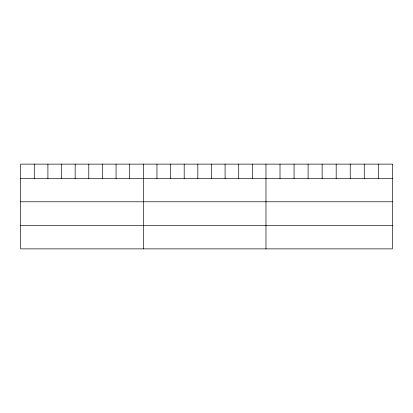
<?xml version="1.0" encoding="UTF-8"?>
<svg xmlns="http://www.w3.org/2000/svg" width="413" height="413" viewBox="0 0 413 413"><rect width="100%" height="100%" fill="white"/><g stroke="black" fill="none" stroke-linecap="round" stroke-linejoin="round"><path stroke-width="0.62" d="M20.65 178.597L392.35 178.597M20.65 201.787L392.35 201.787M20.65 225.679L392.35 225.679M378.308 164.126L378.308 178.597M364.266 164.126L364.266 178.597M350.224 164.126L350.224 178.597M336.182 164.126L336.182 178.597M322.14 164.126L322.14 178.597M308.098 164.126L308.098 178.597M294.056 164.126L294.056 178.597M280.014 164.126L280.014 178.597M265.972 164.126L265.972 248.874M252.343 164.126L252.343 178.597M238.714 164.126L238.714 178.597M225.085 164.126L225.085 178.597M211.456 164.126L211.456 178.597M197.827 164.126L197.827 178.597M184.198 164.126L184.198 178.597M170.569 164.126L170.569 178.597M156.94 164.126L156.94 178.597M143.311 164.126L143.311 248.874M129.682 164.126L129.682 178.597M116.053 164.126L116.053 178.597M102.424 164.126L102.424 178.597M88.795 164.126L88.795 178.597M75.166 164.126L75.166 178.597M61.537 164.126L61.537 178.597M47.908 164.126L47.908 178.597M34.279 164.126L34.279 178.597M392.35 164.126L20.65 164.126L20.65 248.874L392.35 248.874L392.35 164.126"/></g></svg>
